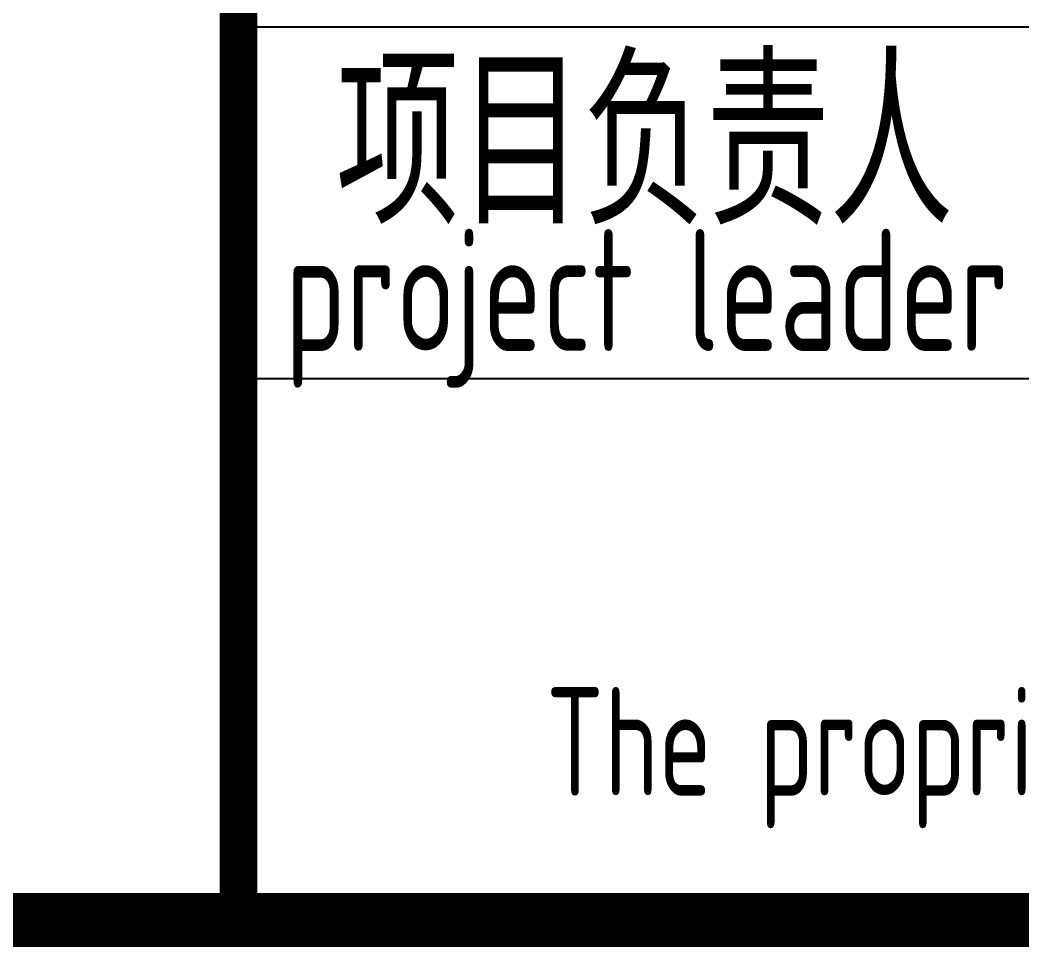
# Model space of a CAD drawing. Extents: x 5394041 to 5729212, y -433068 to -301615.
# Drawn here: x 5563371 to 5565222, y -420001 to -418288 of the extents above; entities that cross this region are included whole.
import ezdxf
from ezdxf.enums import TextEntityAlignment as Align

# ---------------------------------------------------------------- set-up
doc = ezdxf.new("R2010")
doc.units = 0
doc.header["$LTSCALE"] = 1000
doc.header["$MEASUREMENT"] = 0
doc.layers.get('0').update_dxf_attribs({"linetype": 'CONTINUOUS'})
doc.layers.add('PUB_TITLE', color=4, linetype='CONTINUOUS')
doc.styles.add('AHD', font='sceie.shx', dxfattribs={"width": 0.7, "bigfont": 'sceic.shx'})

msp = doc.modelspace()

# ---------------------------------------------------------------- linework, layer by layer
for p, q in [((5563774.7, -418300.6), (5581774.7, -418300.6)), ((5563774.7, -418950.6), (5581774.7, -418950.6)), ((5563774.7, -419950.6), (5581774.7, -419950.6))]:
    msp.add_line(p, q)
at = {"const_width": 70}
msp.add_lwpolyline([(5563774.7, -413950.6), (5563774.7, -419950.6)], dxfattribs=at)
msp.add_lwpolyline([(5581774.7, -413950.6, 70, 70, 0), (5563774.7, -413950.6, 70, 70, 0), (5563774.7, -419950.6, 0, 0, 0)], format="xyseb")
at = {"layer": 'PUB_TITLE', "color": 4, "const_width": 100}
msp.add_lwpolyline([(5501174.7, -419950.6), (5581774.7, -419950.6), (5581774.7, -362550.6), (5501174.7, -362550.6)], close=True, dxfattribs=at)

# ---------------------------------------------------------------- texts
at = {"style": 'AHD', "width": 0.8}
for s, height, p in [('项目负责人', 300, (5564524.7, -418500.6)), ('project leader', 225, (5564528.8, -418820.6)), ('The proprietary right of this document belongs to Anhui Huadong Chemical And Medical Engineering  Co.,Ltd.  and any replication or transfer to the 3rd. side is forbidden without its permission. ', 200, (5572774.7, -419650.6))]:
    msp.add_text(s, height=height, dxfattribs=at).set_placement(p, align=Align.MIDDLE)

doc.saveas('drawing.dxf')
